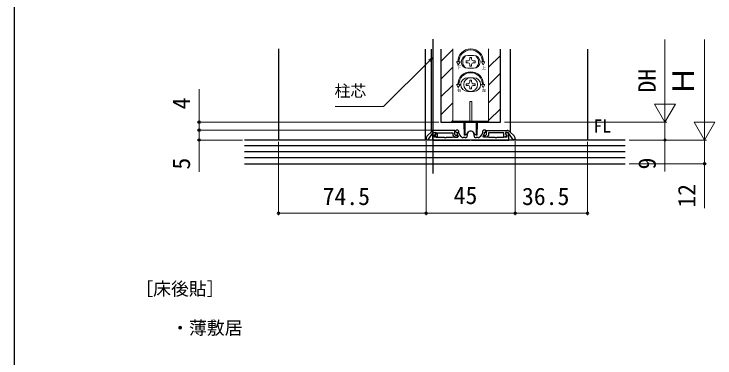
# Model space of a CAD drawing. Units: millimetres, scale not verified. Extents: x -525 to 525, y -783 to 779.
# Drawn here: x -525 to -171.2, y -151.4 to 22.5 of the extents above; entities that cross this region are included whole.
import ezdxf
from ezdxf.enums import TextEntityAlignment as Align

# ---------------------------------------------------------------- set-up
doc = ezdxf.new("R2010")
doc.units = ezdxf.units.MM
doc.header["$LTSCALE"] = 4
for name, color, linetype in [('0-2_USER1', 3, 'Continuous'), ('0-3_YKK_11', 7, 'Continuous'), ('0-5_YKK_12', 2, 'Continuous'), ('0-9_YKK_ZWAK', 7, 'Continuous'), ('0-A_YSS_K', 3, 'Continuous')]:
    doc.layers.add(name, color=color, linetype=linetype)
doc.layers.add('0-6_YKK_13', color=4, linetype='Continuous', lineweight=18)
doc.layers.add('0-8_YKK_D', color=6, linetype='Continuous', lineweight=18)
doc.styles.add('ＭＳ ゴシック', font='')
doc.styles.get('ＭＳ ゴシック').set_extended_font_data('MS Gothic')

msp = doc.modelspace()

# ---------------------------------------------------------------- linework, layer by layer
at = {"layer": '0-3_YKK_11'}
for p, q in [((-314.309, -37.007), (-316.438, -39.135)), ((-313.823, -38.621), (-313.823, -41.223)), ((-302.523, -36.421), (-312.895, -36.421)), ((-300.423, -37.843), (-300.423, -37.223)), ((-299.121, -39.687), (-300.17, -38.507)), ((-296.223, -38.423), (-296.223, -39.023)), ((-292.823, -39.023), (-292.823, -38.423)), ((-288.876, -38.507), (-289.925, -39.687)), ((-288.623, -37.223), (-288.623, -37.843)), ((-286.523, -36.421), (-276.151, -36.421)), ((-274.737, -37.007), (-272.608, -39.135)), ((-297.223, -40.023), (-298.374, -40.023)), ((-290.672, -40.023), (-291.823, -40.023))]:
    msp.add_line(p, q, dxfattribs=at)
for points in [[(-317.023, -40.55), (-317.023, -41.121), (-316.023, -41.121), (-313.423, -37.421), (-312.023, -37.421), (-312.023, -38.329), (-312.691, -38.572), (-311.887, -39.721), (-311.223, -39.721), (-311.223, -37.621), (-303.523, -37.621), (-303.523, -38.804), (-302.606, -39.721), (-300.923, -39.721), (-300.923, -38.921), (-301.992, -38.921), (-302.523, -38.39), (-302.523, -36.421)], [(-313.823, -41.223), (-294.981, -41.223), (-294.798, -41.103), (-294.248, -41.103), (-294.065, -41.223), (-275.223, -41.223), (-275.223, -38.621)], [(-300.918, -39.171), (-300.762, -39.347), (-300.93, -39.723), (-303.523, -39.723), (-303.783, -39.873), (-304.043, -40.023), (-306.865, -40.023), (-307.048, -40.143), (-307.598, -40.143), (-307.781, -40.023), (-310.603, -40.023), (-310.863, -39.873), (-311.123, -39.723), (-312.823, -39.723), (-312.823, -38.551), (-312.138, -38.302), (-312.48, -37.362), (-313.099, -37.588)], [(-301.423, -36.223), (-301.923, -36.223), (-302.423, -36.723), (-301.923, -37.223), (-301.423, -37.223), (-301.423, -37.843)], [(-275.947, -37.588), (-276.565, -37.362), (-276.907, -38.302), (-276.223, -38.551), (-276.223, -39.723), (-277.923, -39.723), (-278.183, -39.873), (-278.443, -40.023), (-281.265, -40.023), (-281.448, -40.143), (-281.998, -40.143), (-282.181, -40.023), (-285.003, -40.023), (-285.263, -39.873), (-285.523, -39.723), (-288.116, -39.723), (-288.284, -39.347), (-288.128, -39.171)], [(-272.023, -40.55), (-272.023, -41.121), (-273.023, -41.121), (-275.623, -37.421), (-277.023, -37.421), (-277.023, -38.329), (-276.355, -38.572), (-277.159, -39.721), (-277.823, -39.721), (-277.823, -37.621), (-285.523, -37.621), (-285.523, -38.804), (-286.44, -39.721), (-288.123, -39.721), (-288.123, -38.921), (-287.054, -38.921), (-286.523, -38.39), (-286.523, -36.421)], [(-287.623, -37.843), (-287.623, -37.223), (-287.123, -37.223), (-286.623, -36.723), (-287.123, -36.223), (-287.623, -36.223)]]:
    msp.add_lwpolyline(points, dxfattribs=at)
for centre, radius, start, end in [((-312.895, -38.421), 2, 90, 134.99999), ((-312.723, -38.621), 1.1, 110.00001, 179.99998), ((-301.423, -37.223), 1, 0.00001, 89.99999), ((-299.423, -37.843), 2, 180.00001, 221.63353), ((-299.423, -37.843), 1, 180.00003, 221.63355), ((-294.523, -38.423), 1.7, 359.99999, 180.00001), ((-289.623, -37.843), 1, 318.36645, 359.99997), ((-287.623, -37.223), 1, 90.00001, 179.99999), ((-289.623, -37.843), 2, 318.36647, 359.99999), ((-276.151, -38.421), 2, 45.00001, 90), ((-276.323, -38.621), 1.1, 0.00002, 69.99999), ((-315.023, -40.55), 2, 135.00001, 180), ((-298.374, -39.023), 1, 221.63354, 270), ((-297.223, -39.023), 1, 270.00001, 359.99999), ((-291.823, -39.023), 1, 180.00001, 269.99999), ((-290.672, -39.023), 1, 270, 318.36646), ((-274.023, -40.55), 2, 360, 44.99999)]:
    msp.add_arc(centre, radius, start, end, dxfattribs=at)
at = {"layer": '0-5_YKK_12'}
for p, q in [((-313.497, -58.223), (-313.491, 9.767)), ((-391.522, 4.777), (-391.522, -41.223)), ((-317.522, 4.764), (-317.522, -41.223)), ((-314.522, 4.764), (-314.522, -37.22)), ((-309.523, 4.764), (-309.523, -32.223)), ((-309.523, -1.505), (-303.523, 4.495)), ((-285.523, 4.535), (-285.293, 4.765)), ((-274.522, 4.764), (-274.522, -37.221)), ((-235.522, 4.764), (-235.522, -41.223)), ((-285.523, -4.445), (-279.523, 1.555)), ((-309.523, -10.485), (-303.523, -4.485)), ((-285.523, -13.426), (-279.523, -7.426)), ((-309.523, -19.465), (-303.523, -13.465)), ((-285.523, -22.406), (-279.523, -16.406)), ((-309.523, -28.445), (-303.523, -22.445)), ((-285.523, -31.386), (-279.523, -25.386)), ((-304.32, -32.223), (-303.523, -31.426))]:
    msp.add_line(p, q, dxfattribs=at)
msp.add_lwpolyline([(-309.523, -32.223), (-279.523, -32.223), (-279.523, 4.764)], dxfattribs=at)
at = {"layer": '0-6_YKK_13'}
for p, q in [((-303.523, 4.777), (-303.523, -24.723)), ((-285.523, -24.723), (-285.523, 4.777)), ((-293.023, 1.527), (-296.023, 1.527)), ((-294.963, 0.477), (-294.963, -0.403)), ((-294.083, 0.477), (-294.963, 0.477)), ((-294.083, -0.403), (-294.083, 0.477)), ((-301.639, -1.723), (-301.023, -1.723)), ((-300.773, -3.223), (-301.639, -1.723)), ((-300.773, -3.223), (-299.907, -1.723)), ((-300.523, -1.723), (-299.907, -1.723)), ((-295.843, -1.283), (-296.723, -1.283)), ((-296.723, -1.283), (-296.723, -2.163)), ((-296.723, -2.163), (-295.843, -2.163)), ((-294.963, -3.043), (-294.963, -3.923)), ((-294.083, -3.923), (-294.083, -3.043)), ((-292.323, -1.283), (-293.203, -1.283)), ((-293.203, -2.163), (-292.323, -2.163)), ((-292.323, -2.163), (-292.323, -1.283)), ((-288.523, -1.723), (-289.139, -1.723)), ((-288.273, -3.223), (-289.139, -1.723)), ((-293.023, -4.973), (-296.023, -4.973)), ((-294.963, -3.923), (-294.083, -3.923)), ((-296.023, -9.723), (-293.023, -9.723)), ((-301.639, -13.223), (-301.023, -13.223)), ((-300.773, -14.723), (-301.639, -13.223)), ((-300.773, -14.723), (-299.907, -13.223)), ((-300.523, -13.223), (-299.907, -13.223)), ((-295.843, -12.783), (-296.723, -12.783)), ((-296.723, -12.783), (-296.723, -13.663)), ((-296.723, -13.663), (-295.843, -13.663)), ((-294.963, -11.023), (-294.963, -11.903)), ((-294.083, -11.023), (-294.963, -11.023)), ((-294.083, -11.903), (-294.083, -11.023)), ((-292.323, -12.783), (-293.203, -12.783)), ((-293.203, -13.663), (-292.323, -13.663)), ((-292.323, -13.663), (-292.323, -12.783)), ((-288.273, -14.723), (-289.139, -13.223)), ((-288.523, -13.223), (-289.139, -13.223)), ((-288.273, -14.723), (-287.407, -13.223)), ((-287.407, -13.223), (-288.023, -13.223)), ((-296.023, -16.723), (-293.023, -16.723)), ((-294.963, -14.543), (-294.963, -15.423)), ((-294.963, -15.423), (-294.083, -15.423)), ((-294.083, -15.423), (-294.083, -14.543)), ((-303.523, -24.723), (-303.523, -32.223)), ((-295.023, -21.723), (-294.023, -21.723)), ((-295.023, -31.923), (-295.023, -21.723)), ((-294.023, -21.723), (-294.023, -31.923)), ((-303.523, -31.723), (-285.523, -31.723)), ((-298.023, -35.471), (-298.023, -32.223)), ((-297.773, -38.723), (-297.773, -32.223)), ((-297.373, -38.723), (-297.373, -32.223)), ((-294.023, -31.923), (-295.023, -31.923)), ((-291.673, -38.723), (-291.673, -32.223)), ((-291.023, -32.223), (-291.023, -35.471)), ((-297.775, -35.766), (-297.773, -35.767)), ((-297.773, -35.723), (-297.773, -38.723)), ((-297.373, -38.723), (-297.773, -38.723)), ((-297.373, -38.723), (-296.753, -38.497)), ((-291.673, -38.723), (-292.293, -38.497)), ((-291.273, -38.723), (-291.273, -35.723)), ((-291.273, -35.767), (-291.271, -35.766))]:
    msp.add_line(p, q, dxfattribs=at)
for points in [[(-288.273, -3.223), (-287.407, -1.723), (-288.023, -1.723)], [(-285.523, -24.723), (-285.523, -32.223), (-303.523, -32.223)], [(-291.273, -32.223), (-291.273, -38.723), (-291.673, -38.723)]]:
    msp.add_lwpolyline(points, dxfattribs=at)
msp.add_circle((-294.523, -13.223), 3.5, dxfattribs=at)
for centre, radius, start, end in [((-294.523, -1.723), 6.5, 0, 180), ((-294.523, -1.723), 6, 0, 180), ((-296.023, -1.723), 3.25, 90, 270), ((-294.523, -1.723), 4, 129.83844, 230.16156), ((-293.023, -1.723), 3.25, 270, 90), ((-294.523, -1.723), 4, 309.83844, 50.16156), ((-295.843, -0.403), 0.88, 270, 0), ((-295.843, -3.043), 0.88, 0, 90), ((-293.203, -0.403), 0.88, 180, 270), ((-293.203, -3.043), 0.88, 90, 180), ((-294.523, -13.223), 6.5, 0, 180), ((-294.523, -13.223), 6, 0, 180), ((-296.023, -13.223), 3.5, 90, 270), ((-293.023, -13.223), 3.5, 270, 90), ((-295.843, -11.903), 0.88, 270, 0), ((-295.843, -14.543), 0.88, 0, 90), ((-293.203, -11.903), 0.88, 180, 270), ((-293.203, -14.543), 0.88, 90, 180), ((-297.723, -35.471), 0.3, 180, 260), ((-296.924, -38.027), 0.5, 290, 343.84988), ((-294.523, -38.723), 2, 16.15012, 163.84988), ((-292.122, -38.027), 0.5, 196.15012, 250), ((-291.323, -35.471), 0.3, 280, 0)]:
    msp.add_arc(centre, radius, start, end, dxfattribs=at)
at = {"layer": '0-8_YKK_D'}
for p, q in [((-196.473, -21.723), (-196.473, 9.623)), ((-176.473, -30.723), (-176.473, 9.623)), ((-196.473, -32.223), (-196.473, -14.036)), ((-431.522, -32.223), (-431.522, -15.555)), ((-196.473, -32.223), (-201.723, -23.129)), ((-191.223, -23.129), (-201.723, -23.129)), ((-196.473, -32.223), (-191.223, -23.129)), ((-176.473, -41.223), (-176.473, -23.036)), ((-310.523, -32.223), (-432.522, -32.223)), ((-431.522, -36.223), (-431.522, -32.223)), ((-277.523, -32.223), (-195.473, -32.223)), ((-232.522, -32.223), (-195.473, -32.223)), ((-176.473, -41.223), (-181.723, -32.129)), ((-171.223, -32.129), (-181.723, -32.129)), ((-176.473, -41.223), (-171.223, -32.129)), ((-302.923, -36.223), (-432.522, -36.223)), ((-302.923, -36.223), (-432.522, -36.223)), ((-431.522, -36.223), (-431.522, -38.773)), ((-409.735, -41.223), (-432.522, -41.223)), ((-391.522, -42.223), (-391.522, -79.223)), ((-317.023, -41.821), (-317.023, -79.223)), ((-317.023, -41.821), (-317.023, -79.223)), ((-272.023, -41.821), (-272.023, -79.223)), ((-272.023, -41.821), (-272.023, -79.223)), ((-235.522, -42.223), (-235.522, -79.223)), ((-214.473, -41.223), (-175.473, -41.223)), ((-214.473, -41.223), (-175.473, -41.223)), ((-214.473, -41.223), (-195.473, -41.223)), ((-214.473, -53.223), (-175.473, -53.223)), ((-317.023, -78.223), (-391.522, -78.223)), ((-317.023, -78.223), (-272.023, -78.223)), ((-272.023, -78.223), (-235.522, -78.223))]:
    msp.add_line(p, q, dxfattribs=at)
for points in [[(-313.522, 0.636), (-315.326, -1.168), (-338.499, -24.341), (-362.891, -24.341)], [(-315.809, -0.684), (-313.522, 0.636), (-314.842, -1.651)], [(-196.473, -32.223), (-196.473, -41.223), (-196.473, -57.141)], [(-431.522, -36.223), (-431.522, -41.223), (-431.522, -57.277)], [(-176.473, -41.223), (-176.473, -53.223), (-176.473, -75.582)]]:
    msp.add_lwpolyline(points, dxfattribs=at)
for centre in [(-431.522, -32.223), (-431.522, -36.223), (-431.522, -36.223), (-431.522, -41.223), (-196.473, -41.223), (-176.473, -53.223), (-391.522, -78.223), (-317.023, -78.223), (-317.023, -78.223), (-272.023, -78.223), (-272.023, -78.223), (-235.522, -78.223)]:
    msp.add_circle(centre, 0.637, dxfattribs=at)
at = {"layer": '0-9_YKK_ZWAK'}
msp.add_line((-525, 746.6), (-525, -783.4), dxfattribs=at)
at = {"layer": '0-A_YSS_K'}
for p, q in [((-216.473, -41.223), (-408.735, -41.223)), ((-216.473, -44.223), (-408.735, -44.223)), ((-216.473, -47.223), (-408.735, -47.223)), ((-216.473, -50.223), (-408.735, -50.223)), ((-408.735, -53.223), (-274.523, -53.223)), ((-279.723, -53.223), (-216.473, -53.223))]:
    msp.add_line(p, q, dxfattribs=at)

# ---------------------------------------------------------------- texts
at = {"layer": '0-2_USER1', "style": 'ＭＳ ゴシック'}
for s, p in [('FL', (-232.545, -39.404)), ('［床後貼］', (-463.772, -121.697)), ('・薄敷居', (-445.67, -141.442))]:
    msp.add_text(s, height=6.598, dxfattribs=at).set_placement(p, align=Align.BOTTOM_LEFT)
at = {"layer": '0-6_YKK_13', "style": 'ＭＳ ゴシック'}
for s, p in [('下', (-301.552, -5.767)), ('上', (-288.878, -5.936)), ('右', (-301.444, -17.291)), ('左', (-288.902, -17.327))]:
    msp.add_text(s, height=1.558, dxfattribs=at).set_placement(p, align=Align.BOTTOM_LEFT)
at = {"layer": '0-8_YKK_D', "style": 'ＭＳ ゴシック'}
for s, height, p in [('DH', 8.798, (-198.473, -17.266)), ('Ｈ', 11, (-178.473, -18.902)), ('4', 8.798, (-433.522, -25.736)), ('5', 8.798, (-433.522, -56.164)), ('9', 8.798, (-198.473, -56.095)), ('12', 8.798, (-178.473, -75.423))]:
    msp.add_text(s, height=height, rotation=90, dxfattribs=at).set_placement(p, align=Align.BOTTOM_LEFT)
for s, height, p in [('柱芯', 5.865, (-363.243, -21.129)), ('74.5', 8.798, (-369.273, -76.723)), ('45', 8.798, (-303.114, -76.223)), ('36.5', 8.798, (-268.636, -76.723))]:
    msp.add_text(s, height=height, dxfattribs=at).set_placement(p, align=Align.BOTTOM_LEFT)

doc.saveas('drawing.dxf')
